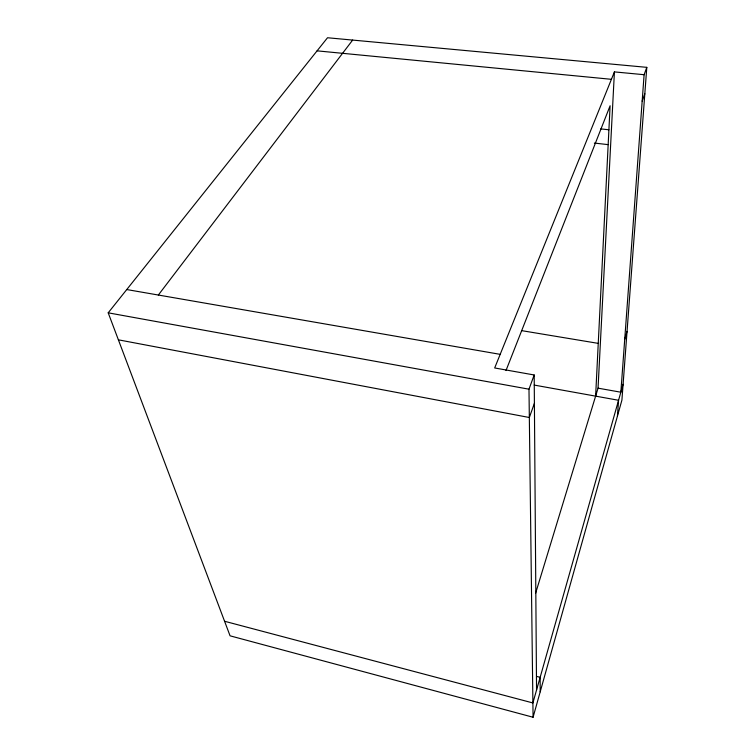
<?xml version="1.0" encoding="UTF-8"?>
<svg xmlns="http://www.w3.org/2000/svg" width="755" height="755" viewBox="0 0 755 755"><rect width="100%" height="100%" fill="white"/><g stroke="black" fill="none" stroke-linecap="round" stroke-linejoin="round"><path stroke-width="1.13" d="M595.62 396.139L610.106 105.757L505.992 370.545M535.54 593.449L598.045 388.164L614.419 71.895L644.109 74.707L646.799 67.346L327.519 37.75L108.201 312.825L230.067 635.823L533.077 717.25L621.912 400.112L646.799 67.346M617.43 416.099L618.562 400.273L534.172 385.069M644.109 74.707L620.846 392.213L598.045 388.164M623.092 384.276L532.898 702.952L224.575 621.261M624.725 339.325L627.046 331.388M534.398 403.312L529.34 417.506L118.384 339.825M642.165 101.198L644.827 93.743M533.077 717.25L528.981 389.193L534.191 374.98L494.676 367.968L614.419 71.895M158.342 295.035L352.651 40.081M317.072 50.849L611.427 79.313M600.725 128.888L608.908 129.785M594.355 143.063L608.162 144.639M521.507 330.614L598.253 343.374M126.755 289.552L500.178 354.35M108.201 312.825L528.981 389.193M536.796 676.452L540.146 677.32L540.193 691.835M534.191 374.98L536.55 690.013"/></g></svg>
